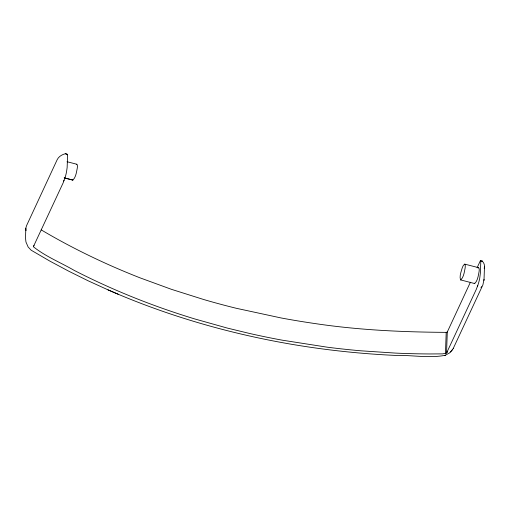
<?xml version="1.0" encoding="UTF-8"?>
<svg xmlns="http://www.w3.org/2000/svg" width="510" height="510" viewBox="0 0 510 510"><rect width="100%" height="100%" fill="white"/><g stroke="black" fill="none" stroke-linecap="round" stroke-linejoin="round"><path stroke-width="0.76" d="M477.092 267.807L480.439 260.591L480.803 261.184L480.394 272.882L479.744 278.097A11.743 2.365 -75.6 0 1 478.252 284.108L476.327 289.278L446.543 353.105L442.54 353.876L429.72 353.959A632.406 456.896 2 0 1 395.416 353.092L361.195 350.823A600.34 433.736 2 0 1 327.146 347.17L282.247 340.176A614.014 443.611 2 0 1 249.052 333.342L227.224 328.051L194.979 319.011A615.315 444.554 2 0 1 163.468 308.697C132.893 297.929 103.014 285.173 74.167 270.376C60.633 262.516 45.607 256.555 33.354 246.719L63.138 182.892L65.49 176.23A11.743 2.372 -75.6 0 0 66.549 171.711L67.135 167.637L67.613 154.798L67.243 154.205L65.35 153.72C62.022 154.581 58.695 156.5 57.171 159.713L26.507 225.771L25.838 228.187L26.035 230.673M25.838 228.187L25.5 237.915L25.953 242.008L28.133 246.993L31.18 250.219L49.903 261.133L68.805 271.231L88.185 280.819L108.662 290.152C167.14 315.747 228.907 333.578 291.803 344.32C326.011 350.109 360.57 353.806 395.231 355.4C411.908 354.947 429.305 358.524 445.721 355.202L444.643 355.591L449.539 352.945L452.663 349.407L450.515 352.053M445.459 353.608L446.205 332.361L447.283 332.016L470.392 282.234M446.543 353.105L447.283 332.016M453.237 348.483L482.9 284.867L484.035 279.301M483.99 280.474L484.5 266.322A13.203 9.537 2 0 0 483.684 263.071L482.332 261.082L480.439 260.591M484.5 266.322L484.2 268.502M447.06 352.512L447.366 351.868M477.385 286.582L477.793 285.53M453.358 348.273L452.472 349.681M34.049 245.469L33.698 246.12M480.93 287.455L481.759 286.684M63.489 180.993L64.12 180.508M76.283 164.494L76.882 164.258L77.373 165.418A8.083 1.632 -75.6 0 1 77.278 168.121C76.436 172.176 75.984 177.136 72.885 180.1L64.183 177.85M478.106 267.954L478.705 267.718L479.19 268.878A8.083 1.632 -75.6 0 1 479.1 271.575C478.252 275.636 477.806 280.596 474.702 283.56L460.492 279.875C459.331 276.05 461.11 271.862 462.149 268.145A8.115 1.638 -75.6 0 1 463.386 265.385L464.737 264.123L478.705 267.718M460.74 279.964C463.845 277 464.291 272.04 465.133 267.986A8.083 1.632 -75.6 0 0 465.228 265.283L464.737 264.123M480.803 261.184L482.332 261.082M446.205 332.361C402.441 332.093 358.479 330.072 315.103 323.576A623.838 450.712 2 0 1 281.08 317.953L236.455 308.32A585.869 423.281 2 0 1 203.656 299.504L171.558 289.368L140.282 277.937A615.296 444.535 2 0 1 109.905 265.257C86.362 254.751 63.361 243.021 41.189 229.863M67.046 161.721L76.882 164.258M64.566 177.945L72.885 180.1L72.439 179.724M65.35 153.72L67.505 154.555M474.702 283.56L474.262 283.184M108.031 289.878L118.129 294.206M66.485 154.205L67.613 154.798"/></g></svg>
